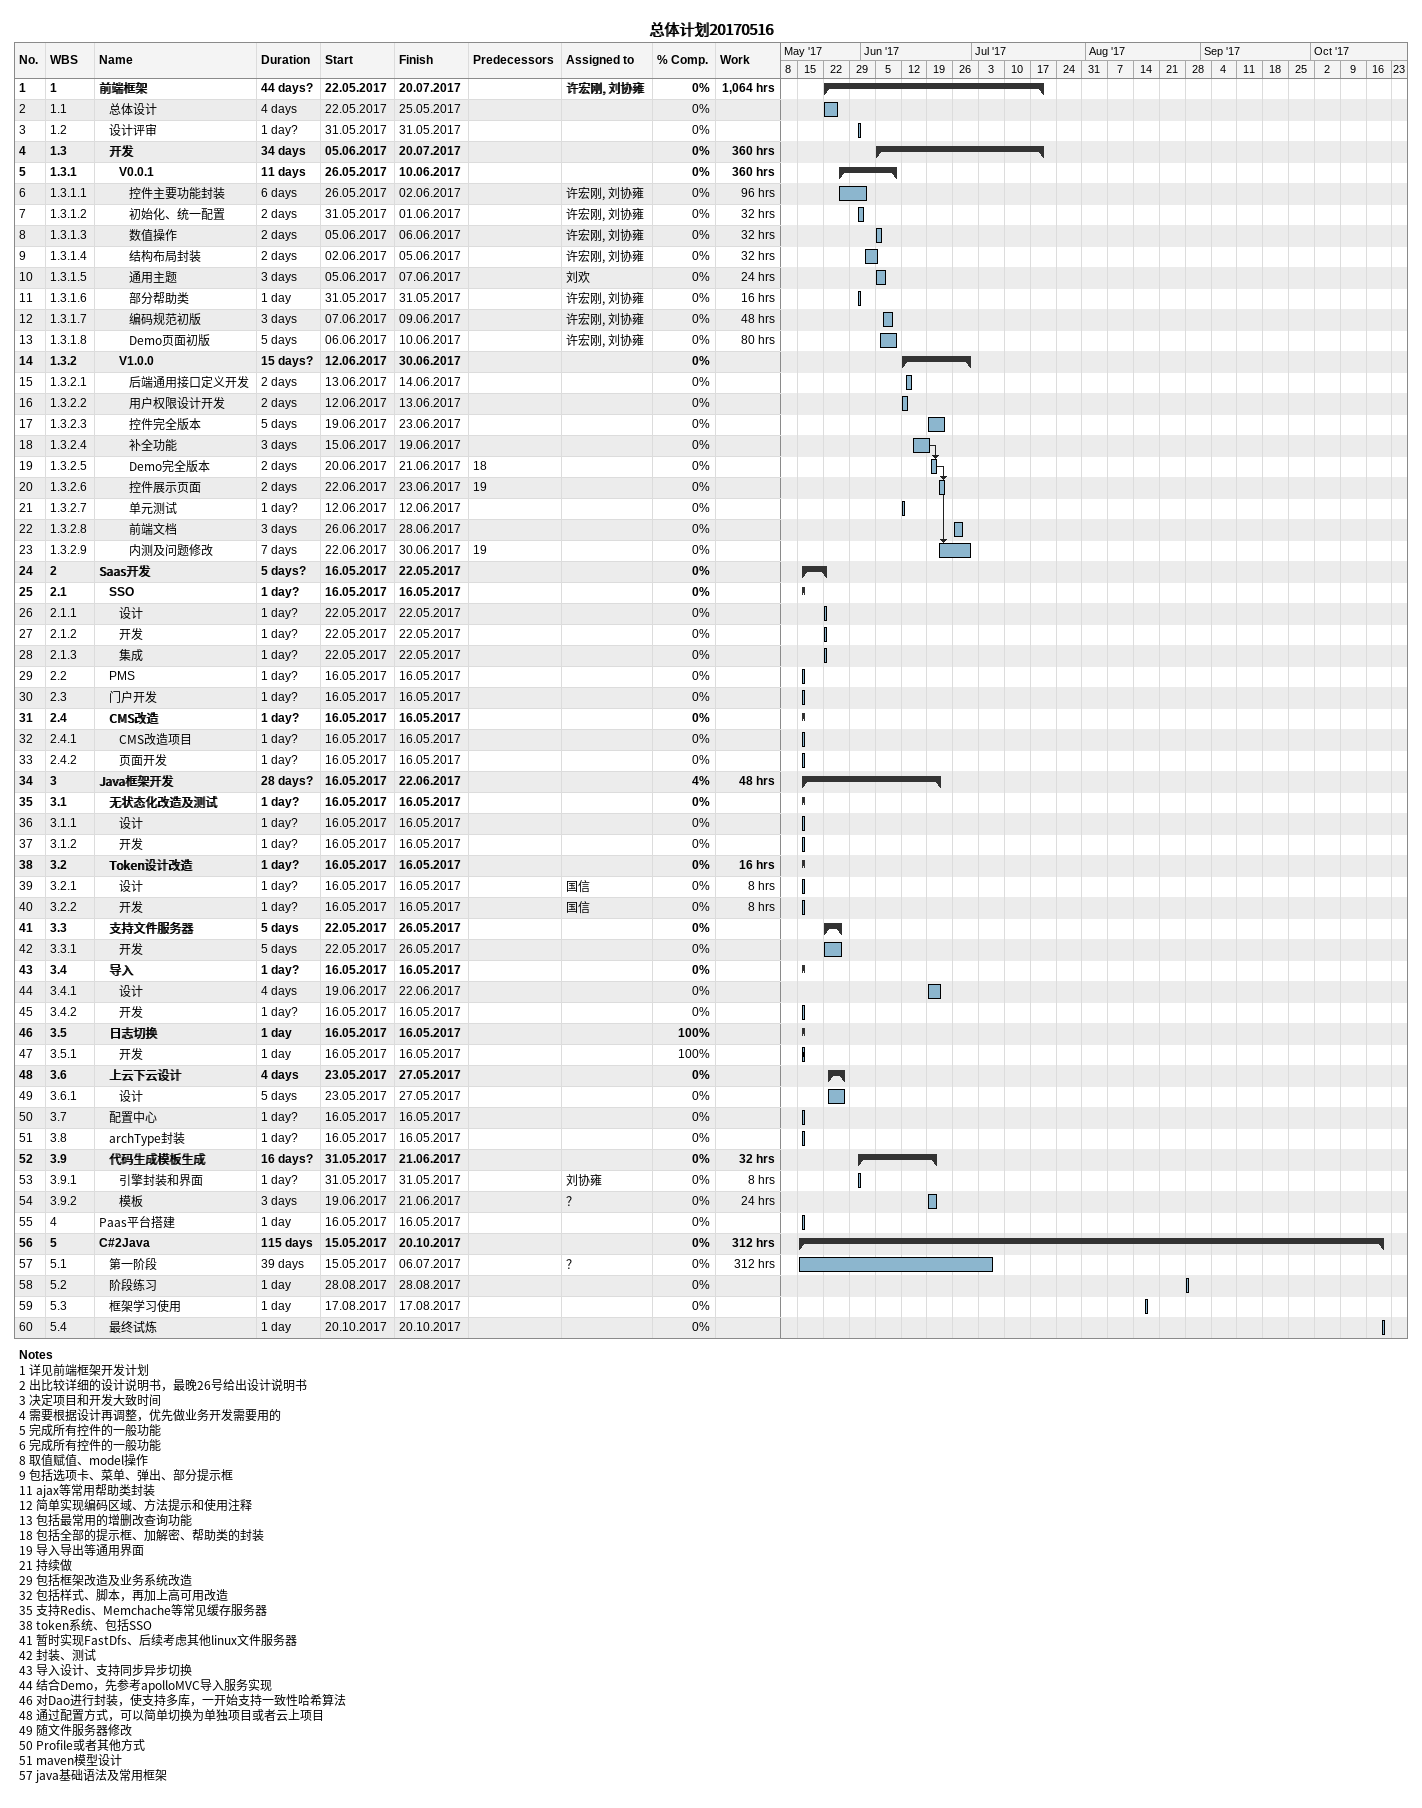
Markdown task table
总体计划20170516

| ID | WBS | Task | Duration | Start | Finish | Predecessors | Resources | % complete | Work (h) |
|---|---|---|---|---|---|---|---|---|---|
| 1 | 1 | **前端框架** | 44d? | 2017-05-22 | 2017-07-20 |  | 许宏刚, 刘协雍 | 0 | 1064 |
| 2 | 1.1 | 总体设计 | 4d | 2017-05-22 | 2017-05-25 |  |  | 0 |  |
| 3 | 1.2 | 设计评审 | 1d? | 2017-05-31 | 2017-05-31 |  |  | 0 |  |
| 4 | 1.3 | **开发** | 34d | 2017-06-05 | 2017-07-20 |  |  | 0 | 360 |
| 5 | 1.3.1 | **V0.0.1** | 11d | 2017-05-26 | 2017-06-10 |  |  | 0 | 360 |
| 6 | 1.3.1.1 | 控件主要功能封装 | 6d | 2017-05-26 | 2017-06-02 |  | 许宏刚, 刘协雍 | 0 | 96 |
| 7 | 1.3.1.2 | 初始化、统一配置 | 2d | 2017-05-31 | 2017-06-01 |  | 许宏刚, 刘协雍 | 0 | 32 |
| 8 | 1.3.1.3 | 数值操作 | 2d | 2017-06-05 | 2017-06-06 |  | 许宏刚, 刘协雍 | 0 | 32 |
| 9 | 1.3.1.4 | 结构布局封装 | 2d | 2017-06-02 | 2017-06-05 |  | 许宏刚, 刘协雍 | 0 | 32 |
| 10 | 1.3.1.5 | 通用主题 | 3d | 2017-06-05 | 2017-06-07 |  | 刘欢 | 0 | 24 |
| 11 | 1.3.1.6 | 部分帮助类 | 1d | 2017-05-31 | 2017-05-31 |  | 许宏刚, 刘协雍 | 0 | 16 |
| 12 | 1.3.1.7 | 编码规范初版 | 3d | 2017-06-07 | 2017-06-09 |  | 许宏刚, 刘协雍 | 0 | 48 |
| 13 | 1.3.1.8 | Demo页面初版 | 5d | 2017-06-06 | 2017-06-10 |  | 许宏刚, 刘协雍 | 0 | 80 |
| 14 | 1.3.2 | **V1.0.0** | 15d? | 2017-06-12 | 2017-06-30 |  |  | 0 |  |
| 15 | 1.3.2.1 | 后端通用接口定义开发 | 2d | 2017-06-13 | 2017-06-14 |  |  | 0 |  |
| 16 | 1.3.2.2 | 用户权限设计开发 | 2d | 2017-06-12 | 2017-06-13 |  |  | 0 |  |
| 17 | 1.3.2.3 | 控件完全版本 | 5d | 2017-06-19 | 2017-06-23 |  |  | 0 |  |
| 18 | 1.3.2.4 | 补全功能 | 3d | 2017-06-15 | 2017-06-19 |  |  | 0 |  |
| 19 | 1.3.2.5 | Demo完全版本 | 2d | 2017-06-20 | 2017-06-21 | 18 |  | 0 |  |
| 20 | 1.3.2.6 | 控件展示页面 | 2d | 2017-06-22 | 2017-06-23 | 19 |  | 0 |  |
| 21 | 1.3.2.7 | 单元测试 | 1d? | 2017-06-12 | 2017-06-12 |  |  | 0 |  |
| 22 | 1.3.2.8 | 前端文档 | 3d | 2017-06-26 | 2017-06-28 |  |  | 0 |  |
| 23 | 1.3.2.9 | 内测及问题修改 | 7d | 2017-06-22 | 2017-06-30 | 19 |  | 0 |  |
| 24 | 2 | **Saas开发** | 5d? | 2017-05-16 | 2017-05-22 |  |  | 0 |  |
| 25 | 2.1 | **SSO** | 1d? | 2017-05-16 | 2017-05-16 |  |  | 0 |  |
| 26 | 2.1.1 | 设计 | 1d? | 2017-05-22 | 2017-05-22 |  |  | 0 |  |
| 27 | 2.1.2 | 开发 | 1d? | 2017-05-22 | 2017-05-22 |  |  | 0 |  |
| 28 | 2.1.3 | 集成 | 1d? | 2017-05-22 | 2017-05-22 |  |  | 0 |  |
| 29 | 2.2 | PMS | 1d? | 2017-05-16 | 2017-05-16 |  |  | 0 |  |
| 30 | 2.3 | 门户开发 | 1d? | 2017-05-16 | 2017-05-16 |  |  | 0 |  |
| 31 | 2.4 | **CMS改造** | 1d? | 2017-05-16 | 2017-05-16 |  |  | 0 |  |
| 32 | 2.4.1 | CMS改造项目 | 1d? | 2017-05-16 | 2017-05-16 |  |  | 0 |  |
| 33 | 2.4.2 | 页面开发 | 1d? | 2017-05-16 | 2017-05-16 |  |  | 0 |  |
| 34 | 3 | **Java框架开发** | 28d? | 2017-05-16 | 2017-06-22 |  |  | 4 | 48 |
| 35 | 3.1 | **无状态化改造及测试** | 1d? | 2017-05-16 | 2017-05-16 |  |  | 0 |  |
| 36 | 3.1.1 | 设计 | 1d? | 2017-05-16 | 2017-05-16 |  |  | 0 |  |
| 37 | 3.1.2 | 开发 | 1d? | 2017-05-16 | 2017-05-16 |  |  | 0 |  |
| 38 | 3.2 | **Token设计改造** | 1d? | 2017-05-16 | 2017-05-16 |  |  | 0 | 16 |
| 39 | 3.2.1 | 设计 | 1d? | 2017-05-16 | 2017-05-16 |  | 国信 | 0 | 8 |
| 40 | 3.2.2 | 开发 | 1d? | 2017-05-16 | 2017-05-16 |  | 国信 | 0 | 8 |
| 41 | 3.3 | **支持文件服务器** | 5d | 2017-05-22 | 2017-05-26 |  |  | 0 |  |
| 42 | 3.3.1 | 开发 | 5d | 2017-05-22 | 2017-05-26 |  |  | 0 |  |
| 43 | 3.4 | **导入** | 1d? | 2017-05-16 | 2017-05-16 |  |  | 0 |  |
| 44 | 3.4.1 | 设计 | 4d | 2017-06-19 | 2017-06-22 |  |  | 0 |  |
| 45 | 3.4.2 | 开发 | 1d? | 2017-05-16 | 2017-05-16 |  |  | 0 |  |
| 46 | 3.5 | **日志切换** | 1d | 2017-05-16 | 2017-05-16 |  |  | 100 |  |
| 47 | 3.5.1 | 开发 | 1d | 2017-05-16 | 2017-05-16 |  |  | 100 |  |
| 48 | 3.6 | **上云下云设计** | 4d | 2017-05-23 | 2017-05-27 |  |  | 0 |  |
| 49 | 3.6.1 | 设计 | 5d | 2017-05-23 | 2017-05-27 |  |  | 0 |  |
| 50 | 3.7 | 配置中心 | 1d? | 2017-05-16 | 2017-05-16 |  |  | 0 |  |
| 51 | 3.8 | archType封装 | 1d? | 2017-05-16 | 2017-05-16 |  |  | 0 |  |
| 52 | 3.9 | **代码生成模板生成** | 16d? | 2017-05-31 | 2017-06-21 |  |  | 0 | 32 |
| 53 | 3.9.1 | 引擎封装和界面 | 1d? | 2017-05-31 | 2017-05-31 |  | 刘协雍 | 0 | 8 |
| 54 | 3.9.2 | 模板 | 3d | 2017-06-19 | 2017-06-21 |  | ？ | 0 | 24 |
| 55 | 4 | Paas平台搭建 | 1d | 2017-05-16 | 2017-05-16 |  |  | 0 |  |
| 56 | 5 | **C#2Java** | 115d | 2017-05-15 | 2017-10-20 |  |  | 0 | 312 |
| 57 | 5.1 | 第一阶段 | 39d | 2017-05-15 | 2017-07-06 |  | ？ | 0 | 312 |
| 58 | 5.2 | 阶段练习 | 1d | 2017-08-28 | 2017-08-28 |  |  | 0 |  |
| 59 | 5.3 | 框架学习使用 | 1d | 2017-08-17 | 2017-08-17 |  |  | 0 |  |
| 60 | 5.4 | 最终试炼 | 1d | 2017-10-20 | 2017-10-20 |  |  | 0 |  |

Notes
- 1: 详见前端框架开发计划
- 2: 出比较详细的设计说明书，最晚26号给出设计说明书
- 3: 决定项目和开发大致时间
- 4: 需要根据设计再调整，优先做业务开发需要用的
- 5: 完成所有控件的一般功能
- 6: 完成所有控件的一般功能
- 8: 取值赋值、model操作
- 9: 包括选项卡、菜单、弹出、部分提示框
- 11: ajax等常用帮助类封装
- 12: 简单实现编码区域、方法提示和使用注释
- 13: 包括最常用的增删改查询功能
- 18: 包括全部的提示框、加解密、帮助类的封装
- 19: 导入导出等通用界面
- 21: 持续做
- 29: 包括框架改造及业务系统改造
- 32: 包括样式、脚本，再加上高可用改造
- 35: 支持Redis、Memchache等常见缓存服务器
- 38: token系统、包括SSO
- 41: 暂时实现FastDfs、后续考虑其他linux文件服务器
- 42: 封装、测试
- 43: 导入设计、支持同步异步切换
- 44: 结合Demo，先参考apolloMVC导入服务实现
- 46: 对Dao进行封装，使支持多库，一开始支持一致性哈希算法
- 48: 通过配置方式，可以简单切换为单独项目或者云上项目
- 49: 随文件服务器修改
- 50: Profile或者其他方式
- 51: maven模型设计
- 57: java基础语法及常用框架
